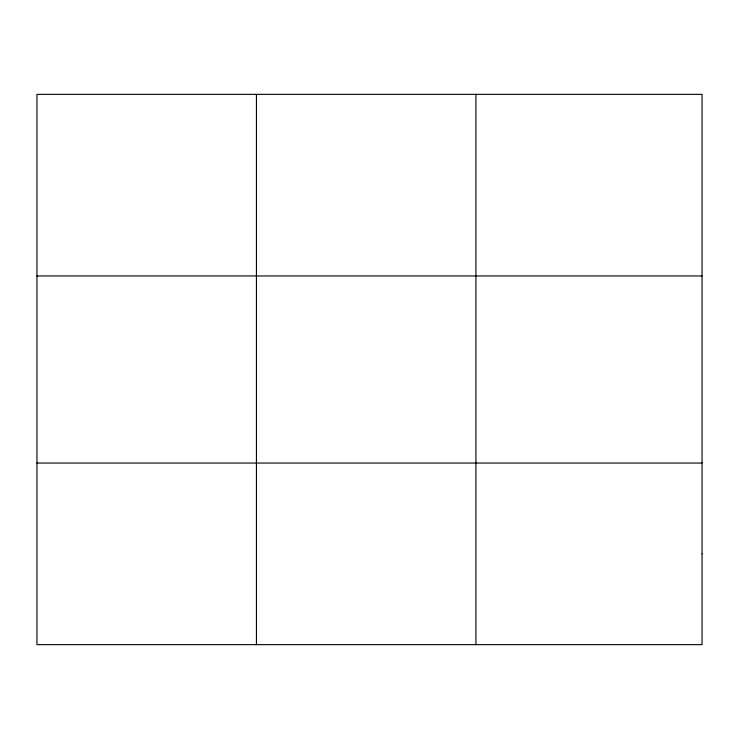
<?xml version="1.0" encoding="UTF-8"?>
<svg xmlns="http://www.w3.org/2000/svg" width="739" height="739" viewBox="0 0 739 739"><rect width="100%" height="100%" fill="white"/><g stroke="black" fill="none" stroke-linecap="round" stroke-linejoin="round"><path stroke-width="1.11" d="M256.433 94.361L256.433 644.639M475.916 94.361L475.916 644.639M36.95 275.952L702.05 275.952M36.95 463.048L702.05 463.048M702.05 553.844L702.05 644.639L36.95 644.639L36.95 94.361L702.05 94.361L702.05 553.844"/></g></svg>
